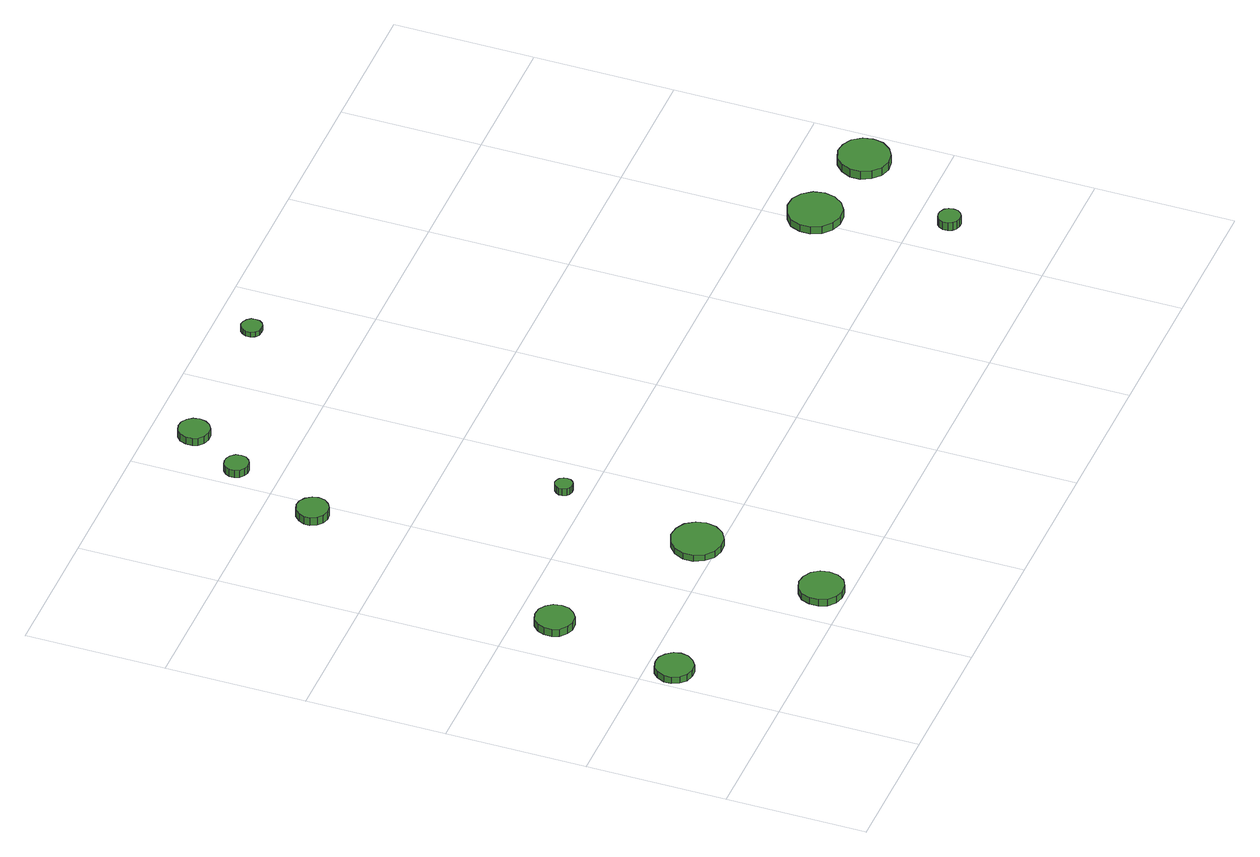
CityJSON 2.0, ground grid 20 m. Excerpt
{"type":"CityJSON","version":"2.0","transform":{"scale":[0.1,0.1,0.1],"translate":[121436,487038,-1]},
"CityObjects":{
"tree1":{"type":"SolitaryVegetationObject","attributes":{"function":"something"},"geometry":[{"type":"MultiSurface","lod":"1","boundaries":[[[0,1,2,3,4,5,6,7,8,9,10,11,12,13,14]],[[15,16,17,18,19,20,21,22,23,24,25,26,27,28,29]],[[0,29,28,1]],[[1,28,27,2]],[[2,27,26,3]],[[3,26,25,4]],[[4,25,24,5]],[[5,24,23,6]],[[6,23,22,7]],[[7,22,21,8]],[[8,21,20,9]],[[9,20,19,10]],[[10,19,18,11]],[[11,18,17,12]],[[12,17,16,13]],[[13,16,15,14]],[[14,15,29,0]]]}]},
"tree2":{"type":"SolitaryVegetationObject","attributes":{"function":"something"},"geometry":[{"type":"MultiSurface","lod":"1","boundaries":[[[30,31,32,33,34,35,36,37,38,39,40,41,42,43,44]],[[45,46,47,48,49,50,51,52,53,54,55,56,57,58,59]],[[30,59,58,31]],[[31,58,57,32]],[[32,57,56,33]],[[33,56,55,34]],[[34,55,54,35]],[[35,54,53,36]],[[36,53,52,37]],[[37,52,51,38]],[[38,51,50,39]],[[39,50,49,40]],[[40,49,48,41]],[[41,48,47,42]],[[42,47,46,43]],[[43,46,45,44]],[[44,45,59,30]]]}]},
"tree3":{"type":"SolitaryVegetationObject","attributes":{"function":"something"},"geometry":[{"type":"MultiSurface","lod":"1","boundaries":[[[60,61,62,63,64,65,66,67,68,69,70,71,72,73,74]],[[75,76,77,78,79,80,81,82,83,84,85,86,87,88,89]],[[60,89,88,61]],[[61,88,87,62]],[[62,87,86,63]],[[63,86,85,64]],[[64,85,84,65]],[[65,84,83,66]],[[66,83,82,67]],[[67,82,81,68]],[[68,81,80,69]],[[69,80,79,70]],[[70,79,78,71]],[[71,78,77,72]],[[72,77,76,73]],[[73,76,75,74]],[[74,75,89,60]]]}]},
"tree4":{"type":"SolitaryVegetationObject","attributes":{"function":"something"},"geometry":[{"type":"MultiSurface","lod":"1","boundaries":[[[90,91,92,93,94,95,96,97,98,99,100,101,102,103,104]],[[105,106,107,108,109,110,111,112,113,114,115,116,117,118,119]],[[90,119,118,91]],[[91,118,117,92]],[[92,117,116,93]],[[93,116,115,94]],[[94,115,114,95]],[[95,114,113,96]],[[96,113,112,97]],[[97,112,111,98]],[[98,111,110,99]],[[99,110,109,100]],[[100,109,108,101]],[[101,108,107,102]],[[102,107,106,103]],[[103,106,105,104]],[[104,105,119,90]]]}]},
"tree5":{"type":"SolitaryVegetationObject","attributes":{"function":"something"},"geometry":[{"type":"MultiSurface","lod":"1","boundaries":[[[120,121,122,123,124,125,126,127,128,129,130,131,132,133,134]],[[135,136,137,138,139,140,141,142,143,144,145,146,147,148,149]],[[120,149,148,121]],[[121,148,147,122]],[[122,147,146,123]],[[123,146,145,124]],[[124,145,144,125]],[[125,144,143,126]],[[126,143,142,127]],[[127,142,141,128]],[[128,141,140,129]],[[129,140,139,130]],[[130,139,138,131]],[[131,138,137,132]],[[132,137,136,133]],[[133,136,135,134]],[[134,135,149,120]]]}]},
"tree6":{"type":"SolitaryVegetationObject","attributes":{"function":"something"},"geometry":[{"type":"MultiSurface","lod":"1","boundaries":[[[150,151,152,153,154,155,156,157,158,159,160,161,162,163,164]],[[165,166,167,168,169,170,171,172,173,174,175,176,177,178,179]],[[150,179,178,151]],[[151,178,177,152]],[[152,177,176,153]],[[153,176,175,154]],[[154,175,174,155]],[[155,174,173,156]],[[156,173,172,157]],[[157,172,171,158]],[[158,171,170,159]],[[159,170,169,160]],[[160,169,168,161]],[[161,168,167,162]],[[162,167,166,163]],[[163,166,165,164]],[[164,165,179,150]]]}]},
"tree7":{"type":"SolitaryVegetationObject","attributes":{"function":"something"},"geometry":[{"type":"MultiSurface","lod":"1","boundaries":[[[180,181,182,183,184,185,186,187,188,189,190,191,192,193,194]],[[195,196,197,198,199,200,201,202,203,204,205,206,207,208,209]],[[180,209,208,181]],[[181,208,207,182]],[[182,207,206,183]],[[183,206,205,184]],[[184,205,204,185]],[[185,204,203,186]],[[186,203,202,187]],[[187,202,201,188]],[[188,201,200,189]],[[189,200,199,190]],[[190,199,198,191]],[[191,198,197,192]],[[192,197,196,193]],[[193,196,195,194]],[[194,195,209,180]]]}]},
"tree8":{"type":"SolitaryVegetationObject","attributes":{"function":"something"},"geometry":[{"type":"MultiSurface","lod":"1","boundaries":[[[210,211,212,213,214,215,216,217,218,219,220,221,222,223,224]],[[225,226,227,228,229,230,231,232,233,234,235,236,237,238,239]],[[210,239,238,211]],[[211,238,237,212]],[[212,237,236,213]],[[213,236,235,214]],[[214,235,234,215]],[[215,234,233,216]],[[216,233,232,217]],[[217,232,231,218]],[[218,231,230,219]],[[219,230,229,220]],[[220,229,228,221]],[[221,228,227,222]],[[222,227,226,223]],[[223,226,225,224]],[[224,225,239,210]]]}]},
"tree9":{"type":"SolitaryVegetationObject","attributes":{"function":"something"},"geometry":[{"type":"MultiSurface","lod":"1","boundaries":[[[240,241,242,243,244,245,246,247,248,249,250,251,252,253,254]],[[255,256,257,258,259,260,261,262,263,264,265,266,267,268,269]],[[240,269,268,241]],[[241,268,267,242]],[[242,267,266,243]],[[243,266,265,244]],[[244,265,264,245]],[[245,264,263,246]],[[246,263,262,247]],[[247,262,261,248]],[[248,261,260,249]],[[249,260,259,250]],[[250,259,258,251]],[[251,258,257,252]],[[252,257,256,253]],[[253,256,255,254]],[[254,255,269,240]]]}]},
"tree10":{"type":"SolitaryVegetationObject","attributes":{"function":"something"},"geometry":[{"type":"MultiSurface","lod":"1","boundaries":[[[270,271,272,273,274,275,276,277,278,279,280,281,282,283,284]],[[285,286,287,288,289,290,291,292,293,294,295,296,297,298,299]],[[270,299,298,271]],[[271,298,297,272]],[[272,297,296,273]],[[273,296,295,274]],[[274,295,294,275]],[[275,294,293,276]],[[276,293,292,277]],[[277,292,291,278]],[[278,291,290,279]],[[279,290,289,280]],[[280,289,288,281]],[[281,288,287,282]],[[282,287,286,283]],[[283,286,285,284]],[[284,285,299,270]]]}]},
"tree11":{"type":"SolitaryVegetationObject","attributes":{"function":"something"},"geometry":[{"type":"MultiSurface","lod":"1","boundaries":[[[300,301,302,303,304,305,306,307,308,309,310,311,312,313,314]],[[315,316,317,318,319,320,321,322,323,324,325,326,327,328,329]],[[300,329,328,301]],[[301,328,327,302]],[[302,327,326,303]],[[303,326,325,304]],[[304,325,324,305]],[[305,324,323,306]],[[306,323,322,307]],[[307,322,321,308]],[[308,321,320,309]],[[309,320,319,310]],[[310,319,318,311]],[[311,318,317,312]],[[312,317,316,313]],[[313,316,315,314]],[[314,315,329,300]]]}]},
"tree12":{"type":"SolitaryVegetationObject","attributes":{"function":"something"},"geometry":[{"type":"MultiSurface","lod":"1","boundaries":[[[330,331,332,333,334,335,336,337,338,339,340,341,342,343,344]],[[345,346,347,348,349,350,351,352,353,354,355,356,357,358,359]],[[330,359,358,331]],[[331,358,357,332]],[[332,357,356,333]],[[333,356,355,334]],[[334,355,354,335]],[[335,354,353,336]],[[336,353,352,337]],[[337,352,351,338]],[[338,351,350,339]],[[339,350,349,340]],[[340,349,348,341]],[[341,348,347,342]],[[342,347,346,343]],[[343,346,345,344]],[[344,345,359,330]]]}]}
},
"vertices":[
[60,162,17],[58,172,17],[51,181,17],[42,187,17],[31,188,17],[20,185,17],[12,177,17],[7,167,17],[7,156,17],[12,146,17],[20,138,17],[31,135,17],[42,136,17],[51,142,17],[58,151,17],[58,151,6],[51,142,6],[42,136,6],[31,135,6],[20,138,6],[12,146,6],[7,156,6],[7,167,6],[12,177,6],[20,185,6],[31,188,6],[42,187,6],[51,181,6],[58,172,6],[60,162,6],
[99,347,18],[97,358,18],[90,367,18],[81,373,18],[69,374,18],[59,371,18],[50,363,18],[46,353,18],[46,341,18],[50,331,18],[59,323,18],[69,320,18],[81,321,18],[90,327,18],[97,336,18],[97,336,6],[90,327,6],[81,321,6],[69,320,6],[59,323,6],[50,331,6],[46,341,6],[46,353,6],[50,363,6],[59,371,6],[69,374,6],[81,373,6],[90,367,6],[97,358,6],[99,347,6],
[293,38,17],[291,50,17],[283,61,17],[272,67,17],[259,69,17],[247,65,17],[237,56,17],[232,44,17],[232,31,17],[237,19,17],[247,11,17],[259,7,17],[272,8,17],[283,14,17],[291,25,17],[291,25,6],[283,14,6],[272,8,6],[259,7,6],[247,11,6],[237,19,6],[232,31,6],[232,44,6],[237,56,6],[247,65,6],[259,69,6],[272,67,6],[283,61,6],[291,50,6],[293,38,6],
[335,229,16],[332,243,16],[323,256,16],[310,263,16],[295,265,16],[281,260,16],[270,250,16],[263,236,16],[263,221,16],[270,207,16],[281,197,16],[295,193,16],[310,194,16],[323,202,16],[332,214,16],[332,214,6],[323,202,6],[310,194,6],[295,193,6],[281,197,6],[270,207,6],[263,221,6],[263,236,6],[270,250,6],[281,260,6],[295,265,6],[310,263,6],[323,256,6],[332,243,6],[335,229,6],
[197,730,22],[195,739,22],[189,747,22],[181,752,22],[172,753,22],[163,750,22],[156,743,22],[152,735,22],[152,726,22],[156,717,22],[163,711,22],[172,708,22],[181,709,22],[189,714,22],[195,721,22],[195,721,9],[189,714,9],[181,709,9],[172,708,9],[163,711,9],[156,717,9],[152,726,9],[152,735,9],[156,743,9],[163,750,9],[172,753,9],[181,752,9],[189,747,9],[195,739,9],[197,730,9],
[358,436,17],[357,441,17],[354,446,17],[350,448,17],[345,449,17],[340,447,17],[336,444,17],[334,439,17],[334,434,17],[336,429,17],[340,426,17],[345,424,17],[350,425,17],[354,427,17],[357,431,17],[357,431,6],[354,427,6],[350,425,6],[345,424,6],[340,426,6],[336,429,6],[334,434,6],[334,439,6],[336,444,6],[340,447,6],[345,449,6],[350,448,6],[354,446,6],[357,441,6],[358,436,6],
[250,861,18],[249,868,18],[244,874,18],[238,877,18],[231,878,18],[225,876,18],[219,871,18],[216,865,18],[216,858,18],[219,851,18],[225,846,18],[231,844,18],[238,845,18],[244,848,18],[249,854,18],[249,854,6],[244,848,6],[238,845,6],[231,844,6],[225,846,6],[219,851,6],[216,858,6],[216,865,6],[219,871,6],[225,876,6],[231,878,6],[238,877,6],[244,874,6],[249,868,6],[250,861,6],
[304,940,18],[302,949,18],[297,956,18],[289,961,18],[280,962,18],[271,959,18],[264,953,18],[261,944,18],[261,935,18],[264,927,18],[271,921,18],[280,918,18],[289,919,18],[297,924,18],[302,931,18],[302,931,6],[297,924,6],[289,919,6],[280,918,6],[271,921,6],[264,927,6],[261,935,6],[261,944,6],[264,953,6],[271,959,6],[280,962,6],[289,961,6],[297,956,6],[302,949,6],[304,940,6],
[535,947,14],[534,953,14],[530,958,14],[525,961,14],[519,962,14],[513,960,14],[509,956,14],[506,950,14],[506,944,14],[509,938,14],[513,934,14],[519,933,14],[525,933,14],[530,936,14],[534,941,14],[534,941,6],[530,936,6],[525,933,6],[519,933,6],[513,934,6],[509,938,6],[506,944,6],[506,950,6],[509,956,6],[513,960,6],[519,962,6],[525,961,6],[530,958,6],[534,953,6],[535,947,6],
[1070,152,26],[1069,159,26],[1065,164,26],[1059,167,26],[1053,168,26],[1046,166,26],[1042,162,26],[1039,156,26],[1039,149,26],[1042,143,26],[1046,139,26],[1053,137,26],[1059,137,26],[1065,141,26],[1069,146,26],[1069,146,13],[1065,141,13],[1059,137,13],[1053,137,13],[1046,139,13],[1042,143,13],[1039,149,13],[1039,156,13],[1042,162,13],[1046,166,13],[1053,168,13],[1059,167,13],[1065,164,13],[1069,159,13],[1070,152,13],
[1050,328,19],[1047,344,19],[1037,357,19],[1024,365,19],[1008,366,19],[993,361,19],[981,351,19],[975,336,19],[975,321,19],[981,306,19],[993,296,19],[1008,291,19],[1024,292,19],[1037,300,19],[1047,313,19],[1047,313,7],[1037,300,7],[1024,292,7],[1008,291,7],[993,296,7],[981,306,7],[975,321,7],[975,336,7],[981,351,7],[993,361,7],[1008,366,7],[1024,365,7],[1037,357,7],[1047,344,7],[1050,328,7],
[1180,308,20],[1177,322,20],[1168,335,20],[1155,342,20],[1140,344,20],[1126,339,20],[1115,329,20],[1108,315,20],[1108,300,20],[1115,286,20],[1126,276,20],[1140,271,20],[1155,273,20],[1168,281,20],[1177,293,20],[1177,293,7],[1168,281,7],[1155,273,7],[1140,271,7],[1126,276,7],[1115,286,7],[1108,300,7],[1108,315,7],[1115,329,7],[1126,339,7],[1140,344,7],[1155,342,7],[1168,335,7],[1177,322,7],[1180,308,7]
]}
